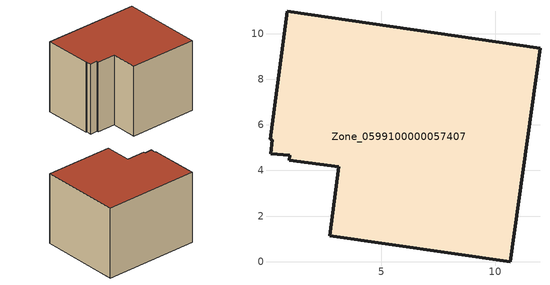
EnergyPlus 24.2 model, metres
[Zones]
Zone_0599100000057407
 floor ground (C_G): 2.72,1.14 3.12,4.16 0.95,4.45 0.98,4.66 0.13,4.74 0.2,5.34 0.1,5.36 0.85,10.98 11.96,9.38 10.66,0 z0
 wall outside (C_F): 3.12,4.16 2.72,1.14 10.66,0 11.96,9.38 0.85,10.98 0.1,5.36 0.2,5.34 0.13,4.74 0.98,4.66 0.95,4.45 3.12,4.16 z0:8.32
 roof outside (C_R): 0.85,10.98 0.1,5.36 0.2,5.34 0.13,4.74 0.98,4.66 0.95,4.45 3.12,4.16 2.72,1.14 10.66,0 11.96,9.38 z8.32
[BUILDING]
Pand.0599100000057407: North Axis=0; Terrain=City; Loads Convergence Tolerance Value=0.04; Temperature Convergence Tolerance Value=0.4; Solar Distribution=FullExterior; Maximum Number of Warmup Days=25; Minimum Number of Warmup Days=1
[Site:Location]
Rotterdam.The.Hague.AP_ZH_NLD Design_Conditions: Latitude=51.96; Longitude=4.45; Time Zone=1; Elevation=-4.5
[SITE:GROUNDTEMPERATURE:BUILDINGSURFACE]
18, 18, 18, 18, 18, 18, 18, 18, 18, 18, 18, 18
[MATERIAL] Thermal Absorptance=0.9; Solar Absorptance=0.7; Visible Absorptance=0.7
Name | Roughness | Thickness | Conductivity | Density | Specific Heat
G.TC.1946-1964 | MediumSmooth | 0.15 | 1 | 540 | 1210
F.TC.1946-1964 | Rough | 0.3 | 0.857143 | 1920 | 840
R.TC.1946-1964 | MediumRough | 0.2 | 0.235294 | 1500 | 1000
[CONSTRUCTION]
C_G: G.TC.1946-1964
C_F: F.TC.1946-1964
C_R: R.TC.1946-1964
[ZONE]
Zone_0599100000057407: Type=1; Multiplier=1; Ceiling Height=Autocalculate; Volume=Autocalculate; Floor Area=autocalculate; Part of Total Floor Area=Yes
[ZONEINFILTRATION:DESIGNFLOWRATE]
Infil_Zone_0599100000057407: Zone or ZoneList or Space or SpaceList=Zone_0599100000057407; Schedule=AlwaysOn; Design Flow Rate Calculation Method=Flow/Area; Flow Rate per Floor Area=0.003; Constant Term Coefficient=1; Temperature Term Coefficient=0; Velocity Term Coefficient=0; Velocity Squared Term Coefficient=0
[HVACTEMPLATE:ZONE:IDEALLOADSAIRSYSTEM]
Zone_0599100000057407: Maximum Heating Supply Air Temperature=50; Minimum Cooling Supply Air Temperature=13; Maximum Heating Supply Air Humidity Ratio=0.0156; Minimum Cooling Supply Air Humidity Ratio=0.0077; Heating Limit=NoLimit; Cooling Limit=NoLimit; Dehumidification Control Type=ConstantSensibleHeatRatio; Cooling Sensible Heat Ratio=0.7; Dehumidification Setpoint=60; Humidification Control Type=None; Humidification Setpoint=30; Outdoor Air Method=None; Outdoor Air Flow Rate per Person=0.00944; Outdoor Air Flow Rate per Zone Floor Area=0; Outdoor Air Flow Rate per Zone=0; Demand Controlled Ventilation Type=None; Outdoor Air Economizer Type=NoEconomizer; Heat Recovery Type=None; Sensible Heat Recovery Effectiveness=0.7; Latent Heat Recovery Effectiveness=0.65
[ZONECONTROL:THERMOSTAT]
ThermostatControl_Zone_0599100000057407: Zone or ZoneList=Zone_0599100000057407; Control Type Schedule=DualSetpointControlType; Control 1=Thermostat_Zone_0599100000057407; Temperature Difference Between Cutout And Setpoint=0
[THERMOSTATSETPOINT:DUALSETPOINT]
Thermostat_Zone_0599100000057407: Heating Setpoint Temperature Schedule=HeatingSetpoint_Zone_0599100000057407; Cooling Setpoint Temperature Schedule=CoolingSetpoint_Zone_0599100000057407
[SCHEDULE:COMPACT]
HeatingSetpoint_Zone_0599100000057407: Through: 12/31, For: AllDays, Until: 24:00, 21
CoolingSetpoint_Zone_0599100000057407: Through: 12/31, For: AllDays, Until: 24:00, 24
DualSetpointControlType: Through: 12/31, For: AllDays, Until: 24:00, 4
AlwaysOn: Through: 12/31, For: AllDays, Until: 24:00, 1
